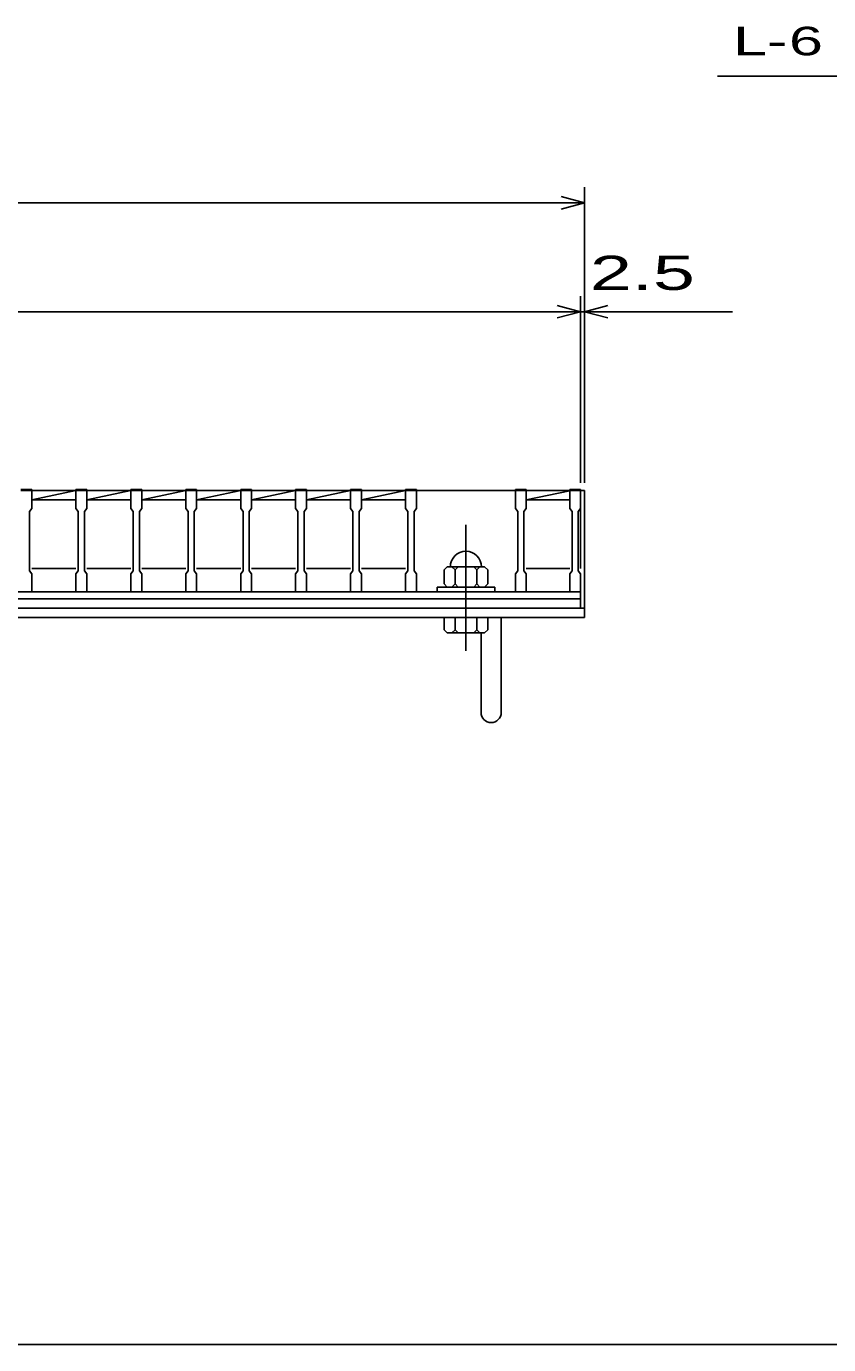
# Model space of a CAD drawing. Units: millimetres, scale not verified. Extents: x -1820 to 1731, y -1282 to 1054.
# Drawn here: x -709 to -194, y -1146 to -299 of the extents above; entities that cross this region are included whole.
import ezdxf
from ezdxf.enums import TextEntityAlignment as Align

# ---------------------------------------------------------------- set-up
doc = ezdxf.new("R2010")
doc.units = ezdxf.units.MM
doc.header["$LTSCALE"] = 10
doc.linetypes.add('CHAIN', pattern=[18.5, 12, -1.5, 3.5, -1.5])
for name, color, linetype, lineweight in [('0_2', 150, 'Continuous', 25), ('16', 3, 'Continuous', 25), ('19', 6, 'Continuous', 25), ('22', 4, 'Continuous', 25)]:
    doc.layers.add(name, color=color, linetype=linetype, lineweight=lineweight)
doc.styles.add('ベクトル', font='')
doc.styles.get('ベクトル').set_extended_font_data('ベクトル')

msp = doc.modelspace()

# ---------------------------------------------------------------- linework, layer by layer
at = {"layer": '0_2'}
msp.add_line((1731, -1146.5), (-1729, -1146.5), dxfattribs=at)
at = {"layer": '16'}
for p, q in [((-712.6, -596.8), (-705.6, -596.8)), ((-705.6, -597.5), (-712.6, -597.5)), ((-705.6, -596.8), (-705.6, -597.5)), ((-705.6, -609), (-705.6, -597.5)), ((-705.6, -597.5), (-677.3, -597.5)), ((-705.6, -603.5), (-677.3, -597.5)), ((-677.3, -597.5), (-677.3, -596.8)), ((-677.3, -596.8), (-670.3, -596.8)), ((-677.3, -597.5), (-677.3, -609)), ((-670.3, -597.5), (-677.3, -597.5)), ((-670.3, -596.8), (-670.3, -597.5)), ((-670.3, -609), (-670.3, -597.5)), ((-670.3, -597.5), (-642, -597.5)), ((-670.3, -603.5), (-642, -597.5)), ((-642, -597.5), (-642, -596.8)), ((-642, -596.8), (-635, -596.8)), ((-642, -597.5), (-642, -609)), ((-635, -597.5), (-642, -597.5)), ((-635, -596.8), (-635, -597.5)), ((-635, -609), (-635, -597.5)), ((-635, -597.5), (-606.7, -597.5)), ((-635, -603.5), (-606.7, -597.5)), ((-606.7, -597.5), (-606.7, -596.8)), ((-606.7, -596.8), (-599.7, -596.8)), ((-606.7, -597.5), (-606.7, -609)), ((-599.7, -597.5), (-606.7, -597.5)), ((-599.7, -596.8), (-599.7, -597.5)), ((-599.7, -609), (-599.7, -597.5)), ((-599.7, -597.5), (-571.4, -597.5)), ((-599.7, -603.5), (-571.4, -597.5)), ((-571.4, -597.5), (-571.4, -596.8)), ((-571.4, -596.8), (-564.4, -596.8)), ((-571.4, -597.5), (-571.4, -609)), ((-564.4, -597.5), (-571.4, -597.5)), ((-564.4, -596.8), (-564.4, -597.5)), ((-564.4, -609), (-564.4, -597.5)), ((-564.4, -597.5), (-536.1, -597.5)), ((-564.4, -603.5), (-536.1, -597.5)), ((-536.1, -597.5), (-536.1, -596.8)), ((-536.1, -596.8), (-529.1, -596.8)), ((-536.1, -597.5), (-536.1, -609)), ((-529.1, -597.5), (-536.1, -597.5)), ((-529.1, -596.8), (-529.1, -597.5)), ((-529.1, -609), (-529.1, -597.5)), ((-529.1, -597.5), (-500.8, -597.5)), ((-529.1, -603.5), (-500.8, -597.5)), ((-500.8, -597.5), (-500.8, -596.8)), ((-500.8, -596.8), (-493.8, -596.8)), ((-500.8, -597.5), (-500.8, -609)), ((-493.8, -597.5), (-500.8, -597.5)), ((-493.8, -596.8), (-493.8, -597.5)), ((-493.8, -609), (-493.8, -597.5)), ((-493.8, -597.5), (-465.5, -597.5)), ((-493.8, -603.5), (-465.5, -597.5)), ((-465.5, -597.5), (-465.5, -596.8)), ((-465.5, -596.8), (-458.5, -596.8)), ((-465.5, -597.5), (-465.5, -609)), ((-458.5, -597.5), (-465.5, -597.5)), ((-458.5, -596.8), (-458.5, -597.5)), ((-458.5, -609), (-458.5, -597.5)), ((-458.5, -597.5), (-394.9, -597.5)), ((-394.9, -597.5), (-394.9, -596.8)), ((-394.9, -596.8), (-387.9, -596.8)), ((-394.9, -597.5), (-394.9, -609)), ((-387.9, -597.5), (-394.9, -597.5)), ((-387.9, -596.8), (-387.9, -597.5)), ((-387.9, -609), (-387.9, -597.5)), ((-387.9, -597.5), (-360, -597.5)), ((-387.9, -603.5), (-360, -597.58)), ((-360, -597.5), (-360, -596.8)), ((-360, -596.8), (-353, -596.8)), ((-360, -597.5), (-360, -609)), ((-353, -597.5), (-360, -597.5)), ((-353, -596.8), (-353, -597.5)), ((-353, -609), (-353, -597.5)), ((-353, -647.5), (-353, -597.5)), ((-707.1, -611), (-705.6, -609)), ((-705.6, -603.5), (-677.3, -603.5)), ((-677.3, -609), (-675.8, -611)), ((-671.8, -611), (-670.3, -609)), ((-670.3, -603.5), (-642, -603.5)), ((-642, -609), (-640.5, -611)), ((-636.5, -611), (-635, -609)), ((-635, -603.5), (-606.7, -603.5)), ((-606.7, -609), (-605.2, -611)), ((-601.2, -611), (-599.7, -609)), ((-599.7, -603.5), (-571.4, -603.5)), ((-571.4, -609), (-569.9, -611)), ((-565.9, -611), (-564.4, -609)), ((-564.4, -603.5), (-536.1, -603.5)), ((-536.1, -609), (-534.6, -611)), ((-530.6, -611), (-529.1, -609)), ((-529.1, -603.5), (-500.8, -603.5)), ((-500.8, -609), (-499.3, -611)), ((-495.3, -611), (-493.8, -609)), ((-493.8, -603.5), (-465.5, -603.5)), ((-465.5, -609), (-464, -611)), ((-460, -611), (-458.5, -609)), ((-394.9, -609), (-393.4, -611)), ((-389.4, -611), (-387.9, -609)), ((-387.9, -603.5), (-360, -603.5)), ((-360, -609), (-358.5, -611)), ((-354.5, -611), (-353, -609)), ((-707.1, -649), (-707.1, -611)), ((-675.8, -611), (-675.8, -649)), ((-671.8, -649), (-671.8, -611)), ((-640.5, -611), (-640.5, -649)), ((-636.5, -649), (-636.5, -611)), ((-605.2, -611), (-605.2, -649)), ((-601.2, -649), (-601.2, -611)), ((-569.9, -611), (-569.9, -649)), ((-565.9, -649), (-565.9, -611)), ((-534.6, -611), (-534.6, -649)), ((-530.6, -649), (-530.6, -611)), ((-499.3, -611), (-499.3, -649)), ((-495.3, -649), (-495.3, -611)), ((-464, -611), (-464, -649)), ((-460, -649), (-460, -611)), ((-393.4, -611), (-393.4, -649)), ((-389.4, -649), (-389.4, -611)), ((-358.5, -611), (-358.5, -649)), ((-354.5, -649), (-354.5, -611)), ((-705.6, -651), (-707.1, -649)), ((-705.6, -647.5), (-677.3, -647.5)), ((-705.6, -662.5), (-705.6, -651)), ((-675.8, -649), (-677.3, -651)), ((-677.3, -651), (-677.3, -662.5)), ((-670.3, -651), (-671.8, -649)), ((-670.3, -647.5), (-642, -647.5)), ((-670.3, -662.5), (-670.3, -651)), ((-640.5, -649), (-642, -651)), ((-642, -651), (-642, -662.5)), ((-635, -651), (-636.5, -649)), ((-635, -647.5), (-606.7, -647.5)), ((-635, -662.5), (-635, -651)), ((-605.2, -649), (-606.7, -651)), ((-606.7, -651), (-606.7, -662.5)), ((-599.7, -651), (-601.2, -649)), ((-599.7, -647.5), (-571.4, -647.5)), ((-599.7, -662.5), (-599.7, -651)), ((-569.9, -649), (-571.4, -651)), ((-571.4, -651), (-571.4, -662.5)), ((-564.4, -651), (-565.9, -649)), ((-564.4, -647.5), (-536.1, -647.5)), ((-564.4, -662.5), (-564.4, -651)), ((-534.6, -649), (-536.1, -651)), ((-536.1, -651), (-536.1, -662.5)), ((-529.1, -651), (-530.6, -649)), ((-529.1, -647.5), (-500.8, -647.5)), ((-529.1, -662.5), (-529.1, -651)), ((-499.3, -649), (-500.8, -651)), ((-500.8, -651), (-500.8, -662.5)), ((-493.8, -651), (-495.3, -649)), ((-493.8, -647.5), (-465.5, -647.5)), ((-493.8, -662.5), (-493.8, -651)), ((-464, -649), (-465.5, -651)), ((-465.5, -651), (-465.5, -662.5)), ((-458.5, -651), (-460, -649)), ((-458.5, -662.5), (-458.5, -651)), ((-438.7, -646.5), (-440.7, -648.5)), ((-440.7, -657.5), (-440.7, -648.5)), ((-438.7, -646.5), (-414.7, -646.5)), ((-433.7, -648.5), (-435.7, -646.5)), ((-433.7, -648.5), (-431.7, -646.5)), ((-433.7, -657.5), (-433.7, -648.5)), ((-419.7, -648.5), (-421.7, -646.5)), ((-419.7, -648.5), (-417.7, -646.5)), ((-419.7, -657.5), (-419.7, -648.5)), ((-412.7, -648.5), (-414.7, -646.5)), ((-412.7, -657.5), (-412.7, -648.5)), ((-393.4, -649), (-394.9, -651)), ((-394.9, -651), (-394.9, -662.5)), ((-387.9, -651), (-389.4, -649)), ((-387.9, -647.5), (-360, -647.5)), ((-387.9, -662.5), (-387.9, -651)), ((-358.5, -649), (-360, -651)), ((-360, -651), (-360, -662.5)), ((-353, -651), (-354.5, -649)), ((-353, -662.5), (-353, -651)), ((-445.2, -662.5), (-445.2, -659.5)), ((-445.2, -659.5), (-408.2, -659.5)), ((-440.7, -657.5), (-438.7, -659.5)), ((-435.7, -659.5), (-433.7, -657.5)), ((-433.7, -657.5), (-431.7, -659.5)), ((-421.7, -659.5), (-419.7, -657.5)), ((-419.7, -657.5), (-417.7, -659.5)), ((-414.7, -659.5), (-412.7, -657.5)), ((-408.2, -662.5), (-408.2, -659.5)), ((-1348, -662.5), (-353, -662.5)), ((-1348, -667), (-353, -667)), ((-712.6, -662.5), (-705.6, -662.5)), ((-677.3, -662.5), (-670.3, -662.5)), ((-642, -662.5), (-635, -662.5)), ((-606.7, -662.5), (-599.7, -662.5)), ((-571.4, -662.5), (-564.4, -662.5)), ((-536.1, -662.5), (-529.1, -662.5)), ((-500.8, -662.5), (-493.8, -662.5)), ((-465.5, -662.5), (-458.5, -662.5)), ((-458.5, -662.5), (-394.9, -662.5)), ((-445.2, -662.5), (-408.2, -662.5)), ((-394.9, -662.5), (-387.9, -662.5)), ((-360, -662.5), (-353, -662.5)), ((-353, -667), (-353, -662.5)), ((-353, -673), (-353, -667)), ((-1348, -673), (-353, -673))]:
    msp.add_line(p, q, dxfattribs=at)
at = {"layer": '16', "linetype": 'CHAIN'}
msp.add_line((-426.7, -700.5), (-426.7, -619.5), dxfattribs=at)
at = {"layer": '16'}
msp.add_arc((-426.7, -646.5), 10, 0, 180, dxfattribs=at)
at = {"layer": '19'}
for p, q in [((-353, -597.5), (-350.5, -597.5)), ((-350.5, -597.5), (-350.5, -673)), ((-1350.5, -673), (-350.5, -673)), ((-350.5, -673), (-350.5, -679)), ((-350.5, -679), (-1350.5, -679)), ((-440.7, -687), (-440.7, -679)), ((-440.7, -679), (-412.7, -679)), ((-433.7, -687), (-433.7, -679)), ((-419.7, -687), (-419.7, -679)), ((-412.7, -687), (-412.7, -679)), ((-404, -740.11), (-404, -679)), ((-440.7, -687), (-438.7, -689)), ((-438.7, -689), (-414.7, -689)), ((-433.7, -687), (-435.7, -689)), ((-431.7, -689), (-433.7, -687)), ((-419.7, -687), (-421.7, -689)), ((-417.7, -689), (-419.7, -687)), ((-417, -740.11), (-417, -689)), ((-414.7, -689), (-412.7, -687))]:
    msp.add_line(p, q, dxfattribs=at)
msp.add_arc((-410.5, -740.11), 6.5, 180, 0, dxfattribs=at)
at = {"layer": '22'}
for p, q in [((-265, -331), (-65, -331)), ((-350.5, -592.5), (-350.5, -402.5)), ((-1350.5, -412.5), (-350.5, -412.5)), ((-350.5, -412.5), (-365.5, -408.5)), ((-365.5, -416.5), (-350.5, -412.5)), ((-353, -592.5), (-353, -472.5)), ((-350.5, -592.5), (-350.5, -472.5)), ((-1348, -482.5), (-353, -482.5)), ((-353, -482.5), (-368, -478.5)), ((-368, -486.5), (-353, -482.5)), ((-353, -482.5), (-350.5, -482.5)), ((-350.5, -482.5), (-335.5, -478.5)), ((-335.5, -486.5), (-350.5, -482.5)), ((-350.5, -482.5), (-255.5, -482.5))]:
    msp.add_line(p, q, dxfattribs=at)

# ---------------------------------------------------------------- texts
at = {"layer": '22', "color": 2, "style": 'ベクトル'}
for s, height, width, p in [('L-', 18.33, 1.6, (-255, -308.5)), (' 6 ', 18.33, 1.6, (-230, -308.5)), (' 2.5 ', 21.99, 1.65, (-360.5, -457.5))]:
    msp.add_text(s, height=height, dxfattribs=dict(at, width=width)).set_placement(p, align=Align.MIDDLE_LEFT)

doc.saveas('drawing.dxf')
